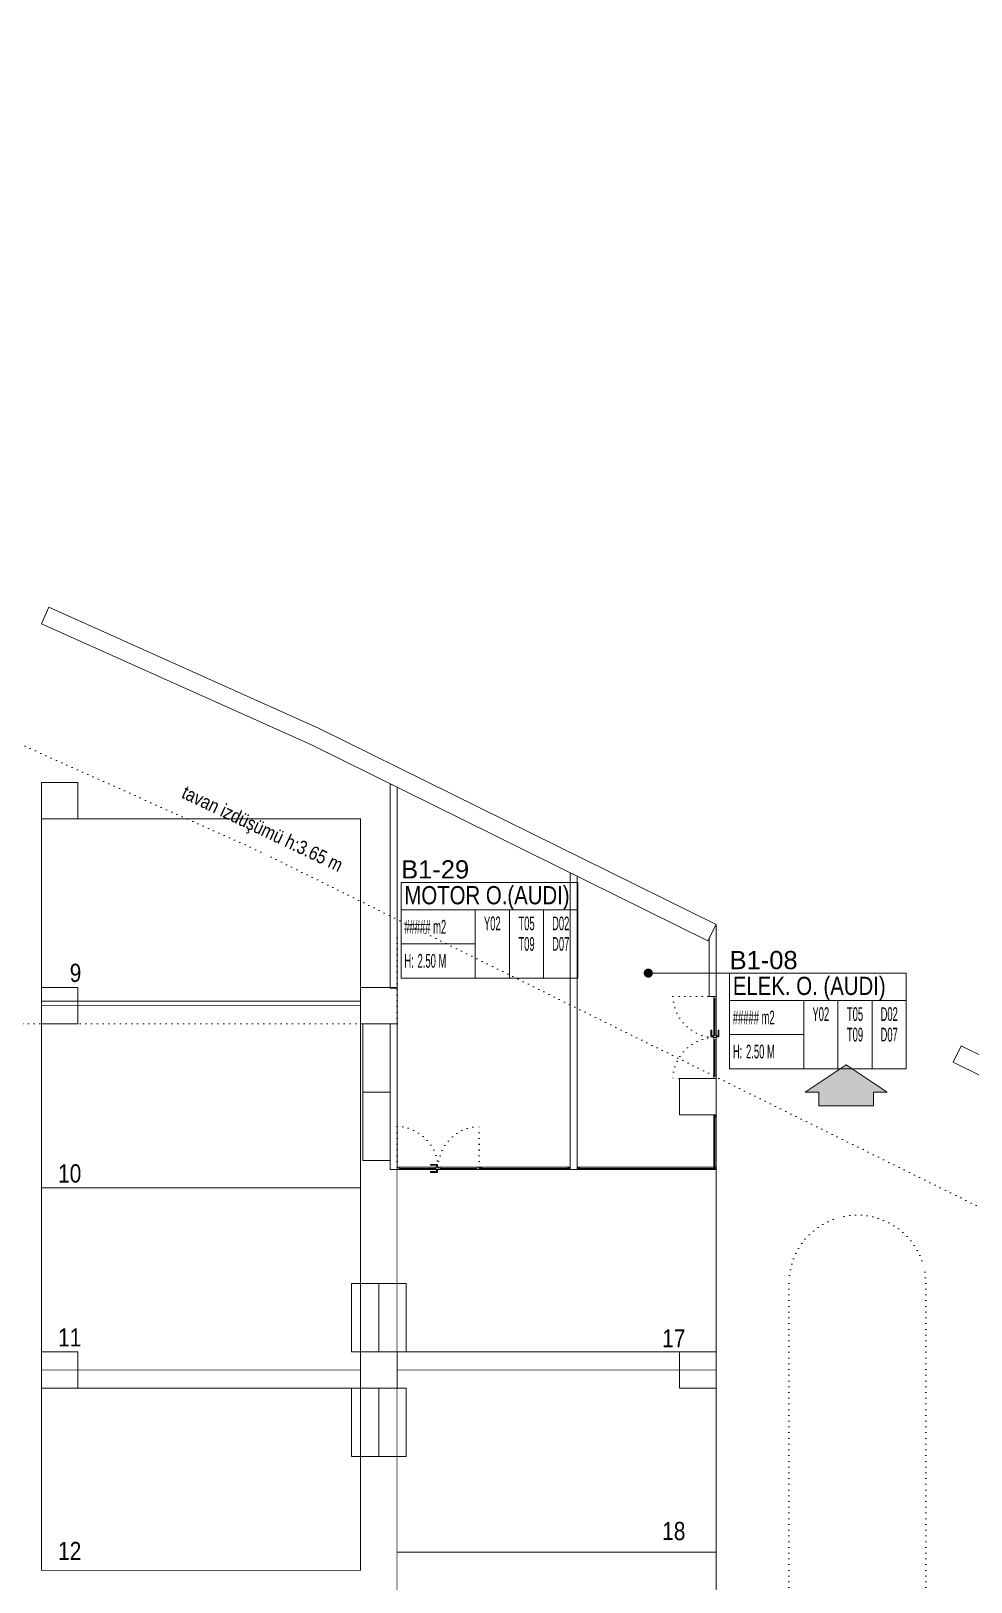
# Model space of a CAD drawing. Header units: metres. Extents: x -13194 to 152406, y -14653 to 29421.
# Drawn here: x 64417 to 66479, y 3574 to 6980 of the extents above; entities that cross this region are included whole.
import ezdxf
from ezdxf.enums import TextEntityAlignment as Align

# ---------------------------------------------------------------- set-up
doc = ezdxf.new("R2010")
doc.units = ezdxf.units.M
doc.header["$LTSCALE"] = 100
doc.header["$MEASUREMENT"] = 0
doc.linetypes.add('DOT2', pattern=[0.125, 0, -0.125])
doc.linetypes.add('HIDDEN', pattern=[0.375, 0.25, -0.125])
doc.layers.get('0').update_dxf_attribs({"color": 9, "lineweight": 9})
for name, color, linetype, lineweight in [('00', 9, 'Continuous', 9), ('01', 9, 'Continuous', 9), ('05', 9, 'Continuous', 9), ('06B', 9, 'Continuous', 9), ('06D', 9, 'Continuous', 9), ('10', 9, 'Continuous', 9), ('15', 9, 'Continuous', 9), ('20', 9, 'DOT2', 9), ('21', 9, 'Continuous', 9), ('21_mahal200', 9, 'Continuous', 9)]:
    doc.layers.add(name, color=color, linetype=linetype, lineweight=lineweight)
doc.styles.add('Arial', font='arial.ttf', dxfattribs={"height": 2.5})
doc.styles.add('MuuM_TEXT-STANDART', font='ARIALN.TTF')
doc.dimstyles.new('MuuM_DIM200', dxfattribs={"dimscale": 20, "dimtxt": 2, "dimasz": 1, "dimexe": 1, "dimexo": 1, "dimgap": 1, "dimtad": 1, "dimdec": 1, "dimrnd": 0.5, "dimdsep": 46, "dimtxsty": 'MuuM_TEXT-STANDART', "dimblk": 'ARCHTICK', "dimcen": 0, "dimdle": 0.15, "dimclrd": 256, "dimclre": 256, "dimclrt": 256, "dimadec": 0, "dimazin": 0, "dimtfac": 5, "dimtdec": 1, "dimtix": 1, "dimtmove": 2, "dimatfit": 3, "dimldrblk": 'DOT', "dimfxl": 3, "dimfxlon": 1, "dimtolj": 1, "dimlwd": -1, "dimlwe": -1, "dimarcsym": 0})

# ---------------------------------------------------------------- blocks, each defined once
blk = doc.blocks.new('p-kolon_80x80')
blk.add_lwpolyline([(-40, -40), (40, -40), (40, 40), (-40, 40)], close=True)
blk = doc.blocks.new('1.bod.mimari.elk')
at = {"layer": '01'}
blk.add_lwpolyline([(9902.3, -3647.9), (9032, -3217.5), (8440, -2951.8), (8456.4, -2915.3), (9049.1, -3181.3), (9920, -3612), (9902.3, -3647.9)], dxfattribs=at)
blk.add_lwpolyline([(10457.8, -3878), (10964.6, -4128.6), (11442.7, -4426.4), (12040, -4815.3), (12040, -4863), (11421.2, -4460.1), (10945.1, -4163.6), (10440.1, -3913.9)], close=True, dxfattribs=at)
for p in [(8480, -3340), (8480, -3790), (9180, -3790), (9880, -3990), (8480, -4590), (9180, -4590), (9880, -4590)]:
    blk.add_blockref('p-kolon_80x80', p, dxfattribs=at)
blk = doc.blocks.new('p-işyeri')
at = {"color": 0, "const_width": 2}
blk.add_lwpolyline([(200, 0), (200, 700), (-200, 700), (-200, 0)], close=True, dxfattribs=at)
blk = doc.blocks.new('0-OK 2')
at = {"true_color": 0x4f4f4f}
blk.add_hatch(color=251, dxfattribs=at).paths.add_polyline_path([(0, 0), (120, 180), (120, 120), (180, 120), (180, -120), (120, -120), (120, -180)])
at = {"linetype": 'ByBlock', "lineweight": -2}
blk.add_lwpolyline([(180, -120), (180, 120), (120, 120), (120, 180), (0, 0), (120, -180), (120, -120)], close=True, dxfattribs=at)
blk.add_point((0, 0))
blk = doc.blocks.new('p-al-01_a')
at = {"layer": '06B'}
for points in [[(-5, -88.6), (-11.2, -88.6), (-11.2, -73.6), (-9.4, -73.6), (-9.4, -86.4), (-9.4, -86.4), (-5, -86.4), (-5, -88.6)], [(0, -88.6), (6.2, -88.6), (6.2, -73.6), (4.4, -73.6), (4.4, -86.4), (4.4, -86.4), (0, -86.4), (0, -88.6)]]:
    blk.add_lwpolyline(points, dxfattribs=at)
at = {"layer": '06D'}
for p, q in [((-5, -86.9), (-5, -5)), ((0, -5), (0, -86.9)), ((-5, -93.1), (-5, -175)), ((0, -175), (0, -93.1))]:
    blk.add_line(p, q, dxfattribs=at)
at = {"layer": '10'}
for points in [[(-5, 0), (0, 0), (0, -5), (-5, -5)], [(-5, -85), (0, -85), (0, -90), (-5, -90)], [(-5, -95), (0, -95), (0, -90), (-5, -90)], [(-5, -180), (0, -180), (0, -175), (-5, -175)]]:
    blk.add_lwpolyline(points, close=True, dxfattribs=at)
at = {"layer": '15'}
for points in [[(-2.5, -5), (-2.5, -85)], [(-2.5, -175), (-2.5, -95)]]:
    blk.add_lwpolyline(points, dxfattribs=at)
at = {"layer": '20'}
for points in [[(-5.3, 0), (-94.9, 0)], [(-5.3, -180), (-94.9, -180)], [(-5, -180), (-94.9, -180)]]:
    blk.add_lwpolyline(points, dxfattribs=at)
for centre, start, end in [((-1.5, 3.4), 182.0745, 267.6937), ((-1.5, -183.4), 92.3063, 177.9255)]:
    blk.add_arc(centre, 93.5, start, end, dxfattribs=at)
blk = doc.blocks.new('prf-10x10')
blk.add_lwpolyline([(-5, -5), (5, -5), (5, 5), (-5, 5)], close=True)
at = {"color": 255}
blk.add_solid([(-5, -5), (5, -5), (-5, 5), (5, 5)], dxfattribs=at)
at = {"layer": '10'}
blk.add_point((0, 0), dxfattribs=at)
blk = doc.blocks.new('p-birim')
blk.add_lwpolyline([(0, 0), (1, 0), (1, 1), (0, 1)], close=True)
blk = doc.blocks.new('0_roomno2')
blk.add_lwpolyline([(19.38, -10.5), (0, -10.5), (0, 0), (19.38, 0)], close=True)
for points in [[(0, -3), (19.38, -3)], [(8.12, -3), (8.12, -10.5)], [(11.88, -3), (11.88, -10.5)], [(15.62, -3), (15.62, -10.5)], [(0, -6.75), (8.12, -6.75)]]:
    blk.add_lwpolyline(points)
at = {"style": 'MuuM_TEXT-STANDART', "width": 0.6}
blk.add_text('H:', height=1.5, dxfattribs=at).set_placement((0.35, -8.61), align=Align.MIDDLE_LEFT)
at = {"style": 'Arial'}
blk.add_attdef('ODANO', (0, 1.17), '', height=2, dxfattribs=at)
blk.add_attdef('MEKANADI', text='', height=2, dxfattribs=at).set_placement((0.35, -3), align=Align.BOTTOM_LEFT)
at = {"style": 'MuuM_TEXT-STANDART', "width": 0.6}
for tag, p in [('M2', (0.35, -4.88)), ('TEMIZTAVANYUKSEKLIGI', (1.8, -8.61))]:
    blk.add_attdef(tag, text='', height=1.5, dxfattribs=at).set_placement(p, align=Align.MIDDLE_LEFT)
for tag, p in [('YER01', (10, -4.5)), ('TAVAN01', (13.75, -4.5)), ('DUVAR01', (17.5, -4.5)), ('YER02', (10, -6.75)), ('TAVAN02', (13.75, -6.75)), ('DUVAR02', (17.5, -6.75)), ('YER03', (10, -9)), ('TAVAN03', (13.75, -9)), ('DUVAR03', (17.5, -9))]:
    blk.add_attdef(tag, text='', height=1.5, dxfattribs=at).set_placement(p, align=Align.MIDDLE_CENTER)
blk = doc.blocks.new('_ArchTick')
at = {"color": 0, "linetype": 'ByBlock', "const_width": 0.15}
blk.add_lwpolyline([(-0.5, -0.5), (0.5, 0.5)], dxfattribs=at)
blk = doc.blocks.new('_Dot')
at = {"color": 0, "linetype": 'ByBlock', "lineweight": -2}
blk.add_line((-0.5, 0), (-1, 0), dxfattribs=at)
at = {"color": 0, "linetype": 'ByBlock', "const_width": 0.5}
blk.add_lwpolyline([(-0.25, 0, 1), (0.25, 0, 1)], format="xyb", close=True, dxfattribs=at)
blk = doc.blocks.new('1.bod.mimari1.elk')
at = {"layer": '00'}
for points in [[(9205, -3751.63), (9205, -3303.04), (9220, -3310.46), (9220, -3751.63), (9205, -3751.63)], [(9615, -4150), (9615, -4150), (9615, -4150), (9615, -3505.81), (9600, -3498.39), (9600, -4135), (9600, -4135), (9600, -4150), (9615, -4150), (9615, -4150)], [(9905, -3770), (9905, -3642.35), (9920, -3612.02), (9920, -3770), (9905, -3770)], [(9220, -3830), (9220, -4150), (9205, -4150), (9205, -3830)]]:
    blk.add_lwpolyline(points, close=True, dxfattribs=at)
at = {"layer": '06D'}
for points in [[(9920, -4030), (9915, -4030), (9915, -4145), (9920, -4145)], [(9600, -4150), (9600, -4145), (9405, -4145), (9405, -4150)], [(9920, -4150), (9920, -4145), (9620, -4145), (9620, -4150)]]:
    blk.add_lwpolyline(points, close=True, dxfattribs=at)
at = {"layer": '06D', "linetype": 'DOT2'}
for points in [[(10080, -4400, -1), (10380, -4400, 0)], [(10080, -4400), (10080, -7740, 0.4390312), (10610, -8340), (11395.6, -8340)], [(10380, -4400), (10380, -7740, 0.4648838), (10610, -8040), (12425, -8040)]]:
    blk.add_lwpolyline(points, format="xyb", dxfattribs=at)
at = {"layer": '15'}
for points in [[(9917.5, -4035), (9917.5, -4145)], [(9595, -4147.5), (9405, -4147.5)], [(9915, -4147.5), (9620, -4147.5)]]:
    blk.add_lwpolyline(points, dxfattribs=at)
at = {"layer": '20'}
for points in [[(11313.16, -4700), (10818.48, -4391.06), (8921.11, -3452.7), (7718.56, -2913.06), (6516.01, -2373.42), (4675.61, -1723.48), (3791.04, -1488.82)], [(6740, -2510), (6740, -4630), (7605, -4630), (7605, -3830), (9220, -3830), (9220, -3622.83)]]:
    blk.add_lwpolyline(points, dxfattribs=at)
blk.add_blockref('p-al-01_a', (9920, -3770))
at = {"xscale": -1, "rotation": 90}
blk.add_blockref('p-al-01_a', (9220, -4150), dxfattribs=at)
at = {"layer": '05', "yscale": 150}
for p, xscale in [((9145, -3980), 60.00000000000003), ((9145, -4130), 60.00000000000003), ((9120, -4550), 60), ((9180, -4550), 60), ((9120, -4780), 60), ((9180, -4780), 60)]:
    blk.add_blockref('p-birim', p, dxfattribs=dict(at, xscale=xscale))
at = {"layer": '06D', "color": 89, "linetype": 'HIDDEN', "true_color": 0x2e4d23, "rotation": 90}
for p in [(9140, -3580), (9140, -3990), (9920, -4350), (9140, -4390), (9920, -4790), (9140, -4830), (9920, -5190)]:
    blk.add_blockref('p-işyeri', p, dxfattribs=at)
at = {"layer": '10', "extrusion": (0, 0, -1), "xscale": 0.5, "yscale": 0.5, "zscale": -1}
for p, rotation in [((-9917.5, -4032.5), 90), ((-9402.5, -4147.5), 180), ((-9402.5, -4147.5), 90.00000000000001), ((-9597.5, -4147.5), 180), ((-9617.5, -4147.5), 180), ((-9617.5, -4147.5), 90.00000000000001), ((-9917.5, -4147.5), 180), ((-9917.5, -4147.5), 90)]:
    blk.add_blockref('prf-10x10', p, dxfattribs=dict(at, rotation=rotation))
blk.add_blockref('prf-10x10', (-9917.5, -4147.5), dxfattribs=at)
at = {"layer": '21', "xscale": 0.5, "yscale": 0.5, "zscale": 0.5, "rotation": 270}
blk.add_blockref('0-OK 2', (10205.32, -3920.13), dxfattribs=at)
at = {"layer": '21_mahal200'}
ref = blk.add_blockref('0_roomno2', (9229.15, -3519.47), dxfattribs=dict(at, xscale=20, yscale=20, zscale=20))
ref.add_attrib('ODANO', 'B1-29', (9229.15, -3510.82), dxfattribs={"layer": '0', "height": 40, "style": 'Arial'})
ref.add_attrib('MEKANADI', 'MOTOR O.(AUDI)', dxfattribs={"layer": '0', "height": 40, "style": 'Arial', "width": 0.8}).set_placement((9236.15, -3579.47), align=Align.BOTTOM_LEFT)
ref.add_attrib('M2', '##### m2', dxfattribs={"layer": '0', "height": 30, "style": 'MuuM_TEXT-STANDART', "width": 0.6}).set_placement((9236.15, -3616.97), align=Align.MIDDLE_LEFT)
ref.add_attrib('TEMIZTAVANYUKSEKLIGI', '2.50 M', dxfattribs={"layer": '0', "height": 30, "style": 'MuuM_TEXT-STANDART', "width": 0.6}).set_placement((9265.15, -3691.63), align=Align.MIDDLE_LEFT)
ref.add_attrib('YER01', 'Y02', dxfattribs={"layer": '0', "height": 30, "style": 'MuuM_TEXT-STANDART', "width": 0.6}).set_placement((9429.15, -3609.47), align=Align.MIDDLE_CENTER)
ref.add_attrib('TAVAN01', 'T05', dxfattribs={"layer": '0', "height": 30, "style": 'MuuM_TEXT-STANDART', "width": 0.6}).set_placement((9504.15, -3609.47), align=Align.MIDDLE_CENTER)
ref.add_attrib('DUVAR01', 'D02', dxfattribs={"layer": '0', "height": 30, "style": 'MuuM_TEXT-STANDART', "width": 0.6}).set_placement((9579.15, -3609.47), align=Align.MIDDLE_CENTER)
ref.add_attrib('TAVAN02', 'T09', dxfattribs={"layer": '0', "height": 30, "style": 'MuuM_TEXT-STANDART', "width": 0.6}).set_placement((9504.15, -3654.47), align=Align.MIDDLE_CENTER)
ref.add_attrib('DUVAR02', 'D07', dxfattribs={"layer": '0', "height": 30, "style": 'MuuM_TEXT-STANDART', "width": 0.6}).set_placement((9579.15, -3654.47), align=Align.MIDDLE_CENTER)
ref = blk.add_blockref('0_roomno2', (9949.87, -3718.58), dxfattribs=dict(at, xscale=20, yscale=20, zscale=20))
ref.add_attrib('ODANO', 'B1-08', (9949.87, -3709.94), dxfattribs={"layer": '0', "height": 40, "style": 'Arial'})
ref.add_attrib('MEKANADI', 'ELEK. O. (AUDI)', dxfattribs={"layer": '0', "height": 40, "style": 'Arial', "width": 0.8}).set_placement((9956.87, -3778.58), align=Align.BOTTOM_LEFT)
ref.add_attrib('M2', '##### m2', dxfattribs={"layer": '0', "height": 30, "style": 'MuuM_TEXT-STANDART', "width": 0.6}).set_placement((9956.87, -3816.08), align=Align.MIDDLE_LEFT)
ref.add_attrib('TEMIZTAVANYUKSEKLIGI', '2.50 M', dxfattribs={"layer": '0', "height": 30, "style": 'MuuM_TEXT-STANDART', "width": 0.6}).set_placement((9985.87, -3890.74), align=Align.MIDDLE_LEFT)
ref.add_attrib('YER01', 'Y02', dxfattribs={"layer": '0', "height": 30, "style": 'MuuM_TEXT-STANDART', "width": 0.6}).set_placement((10149.87, -3808.58), align=Align.MIDDLE_CENTER)
ref.add_attrib('TAVAN01', 'T05', dxfattribs={"layer": '0', "height": 30, "style": 'MuuM_TEXT-STANDART', "width": 0.6}).set_placement((10224.87, -3808.58), align=Align.MIDDLE_CENTER)
ref.add_attrib('DUVAR01', 'D02', dxfattribs={"layer": '0', "height": 30, "style": 'MuuM_TEXT-STANDART', "width": 0.6}).set_placement((10299.87, -3808.58), align=Align.MIDDLE_CENTER)
ref.add_attrib('TAVAN02', 'T09', dxfattribs={"layer": '0', "height": 30, "style": 'MuuM_TEXT-STANDART', "width": 0.6}).set_placement((10224.87, -3853.58), align=Align.MIDDLE_CENTER)
ref.add_attrib('DUVAR02', 'D07', dxfattribs={"layer": '0', "height": 30, "style": 'MuuM_TEXT-STANDART', "width": 0.6}).set_placement((10299.87, -3853.58), align=Align.MIDDLE_CENTER)
at = {"layer": '21', "style": 'MuuM_TEXT-STANDART'}
blk.add_text('tavan izdüşümü h:3.65 m', height=30, rotation=334.61633, dxfattribs=at).set_placement((8744.93, -3332.47))
for s, p in [('9', (8527.29, -3750)), ('10', (8527.29, -4190.44)), ('11', (8527.29, -4550.41)), ('17', (9852.82, -4552.56)), ('18', (9852.82, -4975.61)), ('12', (8527.29, -5019.46))]:
    blk.add_text(s, height=40, dxfattribs=at).set_placement(p, align=Align.BOTTOM_RIGHT)
at = {"layer": '21_mahal200'}
blk.add_leader([(9771.3, -3718.58), (9949.87, -3718.58)], dimstyle='MuuM_DIM200', override={"dimasz": 1, "dimfxl": 10}, dxfattribs=at)

msp = doc.modelspace()

# ---------------------------------------------------------------- block references
at = {"layer": '06D'}
for name in ['1.bod.mimari.elk', '1.bod.mimari1.elk']:
    msp.add_blockref(name, (56000, 8630), dxfattribs=at)

doc.saveas('drawing.dxf')
